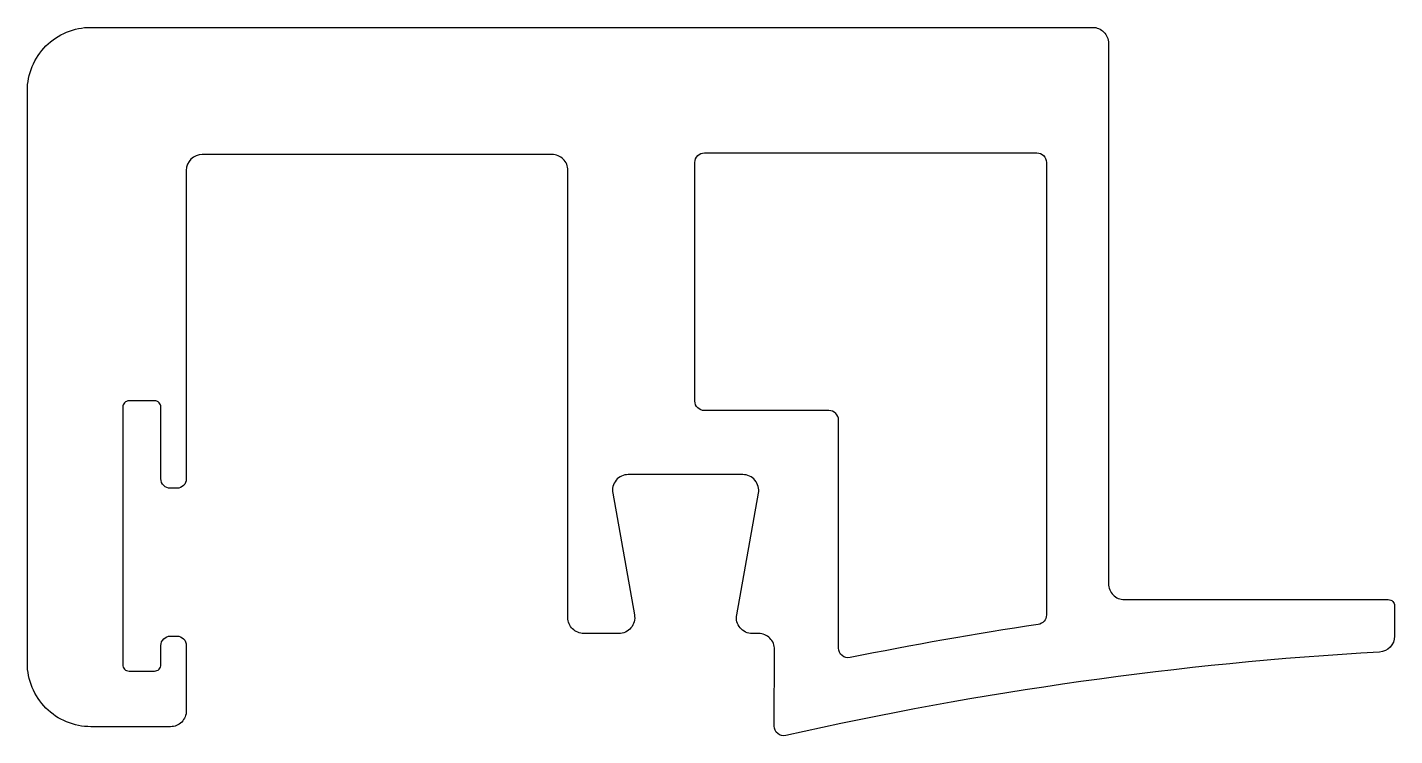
# Model space of a CAD drawing. Extents: x 774.9 to 817.9, y 415.5 to 437.8.
import ezdxf

# ---------------------------------------------------------------- set-up
doc = ezdxf.new("R2010")
doc.units = 0
doc.layers.add('KERET', color=7, linetype='CONTINUOUS')

msp = doc.modelspace()

# ---------------------------------------------------------------- linework, layer by layer
at = {"layer": 'KERET'}
for points in [[(808.938, 420.271, 0.414214), (809.438, 419.771), (816.94, 419.771), (817.738, 419.771, -0.415646), (817.938, 419.571), (817.934, 418.617, -0.395951), (817.463, 418.12, 0.040894), (798.791, 415.496, -0.482192), (798.425, 415.791), (798.437, 418.2, 0.415694), (797.937, 418.702), (797.738, 418.702, -0.467088), (797.246, 419.29), (797.931, 423.114, 0.467088), (797.438, 423.702), (793.838, 423.702, 0.467088), (793.346, 423.114), (794.031, 419.29, -0.467088), (793.538, 418.702), (792.438, 418.702, -0.414216), (791.938, 419.202), (791.938, 433.271, 0.414214), (791.438, 433.771), (780.438, 433.771, 0.414211), (779.938, 433.271), (779.938, 423.571, -0.414198), (779.638, 423.271), (779.438, 423.271, -0.414223), (779.138, 423.571), (779.138, 425.821, 0.417486), (778.936, 426.021), (778.138, 426.021, 0.414214), (777.938, 425.821), (777.938, 417.721, 0.414214), (778.138, 417.521), (778.938, 417.521, 0.414215), (779.138, 417.721), (779.138, 418.321, -0.414216), (779.438, 418.621), (779.638, 418.621, -0.414213), (779.938, 418.321), (779.938, 416.271, -0.414214), (779.438, 415.771), (776.938, 415.771, -0.414214), (774.938, 417.771), (774.938, 435.771, -0.414214), (776.938, 437.771), (808.438, 437.771, -0.414214), (808.938, 437.271)], [(806.986, 419.286, -0.371166), (806.729, 418.988, 0.012726), (800.812, 417.944, -0.474106), (800.451, 418.24), (800.451, 425.413, 0.414214), (800.149, 425.715), (796.232, 425.715, -0.414213), (795.931, 426.016), (795.931, 433.523, -0.414214), (796.232, 433.824), (806.684, 433.824, -0.414213), (806.986, 433.523)]]:
    msp.add_lwpolyline(points, format="xyb", close=True, dxfattribs=at)

doc.saveas('drawing.dxf')
